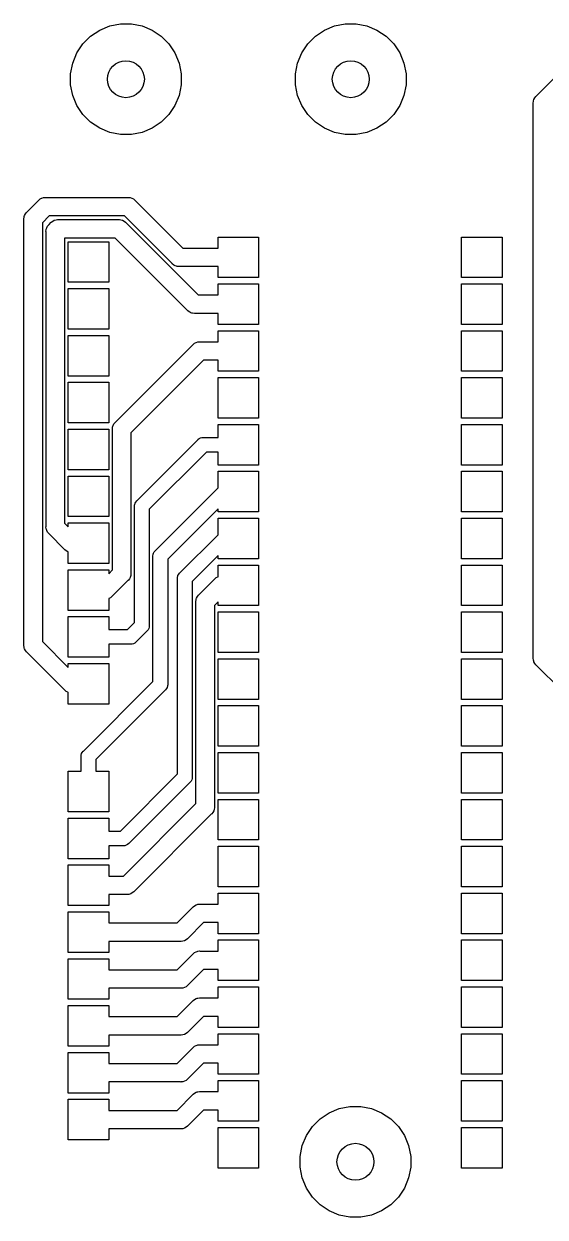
# Model space of a CAD drawing. Extents: x 39.7 to 123.4, y -108.2 to -40.5.
# Drawn here: x 39.7 to 67.9, y -105.9 to -41.2 of the extents above; entities that cross this region are included whole.
import ezdxf

# ---------------------------------------------------------------- set-up
doc = ezdxf.new("R2010")
doc.units = 0
doc.header["$MEASUREMENT"] = 0
doc.layers.add('BLACK', color=7, linetype='CONTINUOUS')

msp = doc.modelspace()

# ---------------------------------------------------------------- linework, layer by layer
at = {"layer": 'BLACK', "linetype": 'CONTINUOUS'}
for p, q in [((43.791, -41.5374), (44.3369, -41.3113)), ((44.3369, -41.3113), (44.9165, -41.196)), ((44.9165, -41.196), (45.5075, -41.196)), ((45.5075, -41.196), (46.0871, -41.3113)), ((46.0871, -41.3113), (46.633, -41.5374)), ((55.983, -41.5374), (56.5289, -41.3113)), ((56.5289, -41.3113), (57.1085, -41.196)), ((57.1085, -41.196), (57.6995, -41.196)), ((57.6995, -41.196), (58.2791, -41.3113)), ((58.2791, -41.3113), (58.825, -41.5374)), ((67.4678, -45.1157), (71.3357, -41.2478)), ((42.8817, -42.2836), (43.2996, -41.8657)), ((43.2996, -41.8657), (43.791, -41.5374)), ((46.633, -41.5374), (47.1244, -41.8657)), ((47.1244, -41.8657), (47.5423, -42.2836)), ((55.0737, -42.2836), (55.4916, -41.8657)), ((55.4916, -41.8657), (55.983, -41.5374)), ((58.825, -41.5374), (59.3164, -41.8657)), ((59.3164, -41.8657), (59.7343, -42.2836)), ((42.5534, -42.775), (42.8817, -42.2836)), ((47.5423, -42.2836), (47.8706, -42.775)), ((54.7454, -42.775), (55.0737, -42.2836)), ((59.7343, -42.2836), (60.0626, -42.775)), ((42.212, -43.9005), (42.3273, -43.3209)), ((42.3273, -43.3209), (42.5534, -42.775)), ((47.8706, -42.775), (48.0967, -43.3209)), ((48.0967, -43.3209), (48.212, -43.9005)), ((54.404, -43.9005), (54.5193, -43.3209)), ((54.5193, -43.3209), (54.7454, -42.775)), ((60.0626, -42.775), (60.2887, -43.3209)), ((60.2887, -43.3209), (60.404, -43.9005)), ((42.212, -44.4915), (42.212, -43.9005)), ((48.212, -43.9005), (48.212, -44.4915)), ((54.404, -44.4915), (54.404, -43.9005)), ((60.404, -43.9005), (60.404, -44.4915)), ((42.3273, -45.0711), (42.212, -44.4915)), ((48.212, -44.4915), (48.0967, -45.0711)), ((54.5193, -45.0711), (54.404, -44.4915)), ((60.404, -44.4915), (60.2887, -45.0711)), ((42.5534, -45.617), (42.3273, -45.0711)), ((48.0967, -45.0711), (47.8706, -45.617)), ((54.7454, -45.617), (54.5193, -45.0711)), ((60.2887, -45.0711), (60.0626, -45.617)), ((67.3398, -45.2943), (67.3863, -45.2075)), ((67.3863, -45.2075), (67.4487, -45.1313)), ((67.4487, -45.1313), (67.4678, -45.1157)), ((42.8817, -46.1084), (42.5534, -45.617)), ((47.8706, -45.617), (47.5423, -46.1084)), ((55.0737, -46.1084), (54.7454, -45.617)), ((60.0626, -45.617), (59.7343, -46.1084)), ((67.3016, -45.4866), (67.3112, -45.3886)), ((67.304, -45.5112), (67.3016, -45.4866)), ((67.304, -75.5574), (67.304, -45.5112)), ((67.3112, -45.3886), (67.3199, -45.36)), ((67.3199, -45.36), (67.3398, -45.2943)), ((43.2996, -46.5263), (42.8817, -46.1084)), ((43.791, -46.8546), (43.2996, -46.5263)), ((47.1244, -46.5263), (46.633, -46.8546)), ((47.5423, -46.1084), (47.1244, -46.5263)), ((55.4916, -46.5263), (55.0737, -46.1084)), ((55.983, -46.8546), (55.4916, -46.5263)), ((59.3164, -46.5263), (58.825, -46.8546)), ((59.7343, -46.1084), (59.3164, -46.5263)), ((44.3369, -47.0807), (43.791, -46.8546)), ((44.9165, -47.196), (44.3369, -47.0807)), ((45.5075, -47.196), (44.9165, -47.196)), ((46.0871, -47.0807), (45.5075, -47.196)), ((46.633, -46.8546), (46.0871, -47.0807)), ((56.5289, -47.0807), (55.983, -46.8546)), ((57.1085, -47.196), (56.5289, -47.0807)), ((57.6995, -47.196), (57.1085, -47.196)), ((58.2791, -47.0807), (57.6995, -47.196)), ((58.825, -46.8546), (58.2791, -47.0807)), ((39.8438, -51.3971), (40.4751, -50.7658)), ((40.4751, -50.7658), (40.4907, -50.7467)), ((40.4907, -50.7467), (40.5669, -50.6842)), ((40.5669, -50.6842), (40.6425, -50.6438)), ((40.6425, -50.6438), (40.6537, -50.6378)), ((40.6537, -50.6378), (40.748, -50.6092)), ((40.6537, -50.6378), (40.6537, -50.6378)), ((40.748, -50.6092), (40.8215, -50.602)), ((40.8215, -50.602), (40.846, -50.5996)), ((40.8215, -50.602), (40.8215, -50.602)), ((40.846, -50.5996), (40.8706, -50.602)), ((40.8706, -50.602), (45.3125, -50.602)), ((45.3125, -50.602), (45.3371, -50.5996)), ((45.3371, -50.5996), (45.4351, -50.6092)), ((45.4351, -50.6092), (45.5293, -50.6378)), ((45.5293, -50.6378), (45.6162, -50.6842)), ((45.6162, -50.6842), (45.6923, -50.7467)), ((45.6923, -50.7467), (45.708, -50.7658)), ((45.708, -50.7658), (48.2902, -53.348)), ((39.6776, -51.768), (39.6872, -51.67)), ((39.6872, -51.67), (39.6959, -51.6414)), ((39.6959, -51.6414), (39.7158, -51.5757)), ((39.7158, -51.5757), (39.7622, -51.4889)), ((39.7622, -51.4889), (39.8247, -51.4127)), ((39.8247, -51.4127), (39.8438, -51.3971)), ((41.0531, -51.602), (40.68, -51.9751)), ((45.13, -51.602), (41.0531, -51.602)), ((47.7121, -54.1842), (45.13, -51.602)), ((39.68, -51.7926), (39.6776, -51.768)), ((39.68, -74.8574), (39.68, -51.7926)), ((40.68, -51.9751), (40.68, -74.6749)), ((40.8776, -52.442), (40.8872, -52.344)), ((40.8872, -52.344), (40.8959, -52.3154)), ((40.8959, -52.3154), (40.9158, -52.2497)), ((40.9158, -52.2497), (40.9623, -52.1629)), ((40.9623, -52.1629), (41.0247, -52.0867)), ((41.0247, -52.0867), (41.0438, -52.0711)), ((41.0438, -52.0711), (41.1491, -51.9658)), ((41.1491, -51.9658), (41.1647, -51.9467)), ((41.1647, -51.9467), (41.2409, -51.8843)), ((41.2409, -51.8843), (41.3277, -51.8378)), ((41.3277, -51.8378), (41.422, -51.8092)), ((41.422, -51.8092), (41.4954, -51.802)), ((41.4954, -51.802), (41.52, -51.7996)), ((41.52, -51.7996), (41.5446, -51.802)), ((41.5446, -51.802), (44.8154, -51.802)), ((44.8154, -51.802), (44.84, -51.7996)), ((44.84, -51.7996), (44.8646, -51.802)), ((44.8646, -51.802), (44.938, -51.8092)), ((44.938, -51.8092), (45.0323, -51.8378)), ((45.0323, -51.8378), (45.1191, -51.8843)), ((45.1191, -51.8843), (45.1953, -51.9467)), ((45.1953, -51.9467), (45.2109, -51.9658)), ((45.2109, -51.9658), (49.1331, -55.888)), ((40.88, -52.4666), (40.8776, -52.442)), ((40.88, -68.4374), (40.88, -52.4666)), ((44.6329, -52.802), (41.88, -52.802)), ((41.88, -52.802), (41.88, -68.2549)), ((42.08, -55.202), (42.08, -53.002)), ((42.08, -53.002), (44.28, -53.002)), ((44.28, -53.002), (44.28, -55.202)), ((48.5551, -56.7242), (44.6329, -52.802)), ((50.208, -53.348), (50.208, -52.748)), ((50.208, -52.748), (52.408, -52.748)), ((52.408, -52.748), (52.408, -54.948)), ((63.416, -54.948), (63.416, -52.748)), ((63.416, -52.748), (65.616, -52.748)), ((65.616, -52.748), (65.616, -54.948)), ((48.2902, -53.348), (50.208, -53.348)), ((47.7278, -54.2033), (47.7121, -54.1842)), ((47.8039, -54.2657), (47.7278, -54.2033)), ((47.8908, -54.3122), (47.8039, -54.2657)), ((47.9565, -54.3321), (47.8908, -54.3122)), ((47.9851, -54.3408), (47.9565, -54.3321)), ((48.0831, -54.3504), (47.9851, -54.3408)), ((48.1076, -54.348), (48.0831, -54.3504)), ((50.208, -54.348), (48.1076, -54.348)), ((50.208, -54.948), (50.208, -54.348)), ((52.408, -54.948), (50.208, -54.948)), ((65.616, -54.948), (63.416, -54.948)), ((44.28, -55.202), (42.08, -55.202)), ((42.08, -57.742), (42.08, -55.542)), ((42.08, -55.542), (44.28, -55.542)), ((44.28, -55.542), (44.28, -57.742)), ((50.208, -55.888), (50.208, -55.288)), ((50.208, -55.288), (52.408, -55.288)), ((52.408, -55.288), (52.408, -57.488)), ((63.416, -57.488), (63.416, -55.288)), ((63.416, -55.288), (65.616, -55.288)), ((65.616, -55.288), (65.616, -57.488)), ((49.1331, -55.888), (50.208, -55.888)), ((48.5707, -56.7433), (48.5551, -56.7242)), ((48.6469, -56.8057), (48.5707, -56.7433)), ((48.7084, -56.8387), (48.6469, -56.8057)), ((48.7265, -56.8483), (48.7084, -56.8387)), ((48.7337, -56.8522), (48.7265, -56.8483)), ((48.7869, -56.8683), (48.7337, -56.8522)), ((48.828, -56.8808), (48.7869, -56.8683)), ((48.926, -56.8904), (48.828, -56.8808)), ((48.9506, -56.888), (48.926, -56.8904)), ((50.208, -56.888), (48.9506, -56.888)), ((50.208, -57.488), (50.208, -56.888)), ((52.408, -57.488), (50.208, -57.488)), ((65.616, -57.488), (63.416, -57.488)), ((44.28, -57.742), (42.08, -57.742)), ((42.08, -60.282), (42.08, -58.082)), ((42.08, -58.082), (44.28, -58.082)), ((44.28, -58.082), (44.28, -60.282)), ((50.208, -58.428), (50.208, -57.828)), ((50.208, -57.828), (52.408, -57.828)), ((52.408, -57.828), (52.408, -60.028)), ((63.416, -60.028), (63.416, -57.828)), ((63.416, -57.828), (65.616, -57.828)), ((65.616, -57.828), (65.616, -60.028)), ((44.6438, -62.7851), (48.8371, -58.5918)), ((48.8371, -58.5918), (48.8527, -58.5727)), ((48.8527, -58.5727), (48.9289, -58.5103)), ((48.9289, -58.5103), (49.0157, -58.4638)), ((49.0157, -58.4638), (49.11, -58.4352)), ((49.11, -58.4352), (49.1834, -58.428)), ((49.1834, -58.428), (49.208, -58.4256)), ((49.208, -58.4256), (49.2326, -58.428)), ((49.2326, -58.428), (50.208, -58.428)), ((49.4151, -59.428), (45.48, -63.3631)), ((50.208, -59.428), (49.4151, -59.428)), ((50.208, -60.028), (50.208, -59.428)), ((52.408, -60.028), (50.208, -60.028)), ((65.616, -60.028), (63.416, -60.028)), ((44.28, -60.282), (42.08, -60.282)), ((42.08, -62.822), (42.08, -60.622)), ((42.08, -60.622), (44.28, -60.622)), ((44.28, -60.622), (44.28, -62.822)), ((50.208, -62.568), (50.208, -60.368)), ((50.208, -60.368), (52.408, -60.368)), ((52.408, -60.368), (52.408, -62.568)), ((63.416, -62.568), (63.416, -60.368)), ((63.416, -60.368), (65.616, -60.368)), ((65.616, -60.368), (65.616, -62.568)), ((52.408, -62.568), (50.208, -62.568)), ((65.616, -62.568), (63.416, -62.568)), ((44.28, -62.822), (42.08, -62.822)), ((42.08, -65.362), (42.08, -63.162)), ((42.08, -63.162), (44.28, -63.162)), ((44.28, -63.162), (44.28, -65.362)), ((44.4776, -63.156), (44.4872, -63.058)), ((44.48, -63.1806), (44.4776, -63.156)), ((44.48, -70.7949), (44.48, -63.1806)), ((44.4872, -63.058), (44.5032, -63.0054)), ((44.5032, -63.0054), (44.5158, -62.9637)), ((44.5158, -62.9637), (44.5623, -62.8769)), ((44.5623, -62.8769), (44.6247, -62.8007)), ((44.6247, -62.8007), (44.6438, -62.7851)), ((45.48, -63.3631), (45.48, -70.9774)), ((50.208, -63.608), (50.208, -62.908)), ((50.208, -62.908), (52.408, -62.908)), ((52.408, -62.908), (52.408, -65.108)), ((63.416, -65.108), (63.416, -62.908)), ((63.416, -62.908), (65.616, -62.908)), ((65.616, -62.908), (65.616, -65.108)), ((45.8111, -67.0393), (49.1113, -63.739)), ((49.1113, -63.739), (49.1238, -63.7238)), ((49.1238, -63.7238), (49.139, -63.7113)), ((49.139, -63.7113), (49.1847, -63.6738)), ((49.139, -63.7113), (49.139, -63.7113)), ((49.1847, -63.6738), (49.2542, -63.6367)), ((49.1847, -63.6738), (49.1847, -63.6738)), ((49.1847, -63.6738), (49.1847, -63.6738)), ((49.2542, -63.6367), (49.3296, -63.6138)), ((49.3296, -63.6138), (49.3884, -63.608)), ((49.3884, -63.608), (49.408, -63.6061)), ((49.3884, -63.608), (49.3884, -63.608)), ((49.408, -63.6061), (49.4276, -63.608)), ((49.4276, -63.608), (50.208, -63.608)), ((49.5737, -64.408), (46.48, -67.5017)), ((50.208, -64.408), (49.5737, -64.408)), ((50.208, -65.108), (50.208, -64.408)), ((52.408, -65.108), (50.208, -65.108)), ((65.616, -65.108), (63.416, -65.108)), ((44.28, -65.362), (42.08, -65.362)), ((42.08, -67.902), (42.08, -65.702)), ((42.08, -65.702), (44.28, -65.702)), ((44.28, -65.702), (44.28, -67.902)), ((50.208, -66.3423), (50.208, -65.448)), ((50.208, -65.448), (52.408, -65.448)), ((52.408, -65.448), (52.408, -67.648)), ((63.416, -67.648), (63.416, -65.448)), ((63.416, -65.448), (65.616, -65.448)), ((65.616, -65.448), (65.616, -67.648)), ((46.8111, -69.7392), (50.208, -66.3423)), ((45.6781, -67.336), (45.6858, -67.2576)), ((45.6858, -67.2576), (45.6887, -67.248)), ((45.6887, -67.248), (45.7087, -67.1822)), ((45.7087, -67.1822), (45.7458, -67.1127)), ((45.7458, -67.1127), (45.7958, -67.0518)), ((45.7958, -67.0518), (45.8111, -67.0393)), ((44.28, -67.902), (42.08, -67.902)), ((45.68, -67.3556), (45.6781, -67.336)), ((45.68, -73.6423), (45.68, -67.3556)), ((46.48, -67.5017), (46.48, -73.7883)), ((50.208, -67.4737), (47.48, -70.2017)), ((50.208, -67.648), (50.208, -67.4737)), ((52.408, -67.648), (50.208, -67.648)), ((65.616, -67.648), (63.416, -67.648)), ((40.8776, -68.462), (40.88, -68.4374)), ((40.8872, -68.56), (40.8776, -68.462)), ((41.88, -68.2549), (42.08, -68.4549)), ((42.08, -68.4549), (42.08, -68.242)), ((42.08, -68.242), (44.28, -68.242)), ((44.28, -68.242), (44.28, -70.442)), ((50.208, -68.8823), (50.208, -67.988)), ((50.208, -67.988), (52.408, -67.988)), ((52.408, -67.988), (52.408, -70.188)), ((63.416, -70.188), (63.416, -67.988)), ((63.416, -67.988), (65.616, -67.988)), ((65.616, -67.988), (65.616, -70.188)), ((40.901, -68.6054), (40.8872, -68.56)), ((40.9158, -68.6543), (40.901, -68.6054)), ((40.9623, -68.7411), (40.9158, -68.6543)), ((41.0247, -68.8173), (40.9623, -68.7411)), ((41.0438, -68.8329), (41.0247, -68.8173)), ((41.8891, -69.6782), (41.0438, -68.8329)), ((48.139, -70.9513), (50.208, -68.8823)), ((41.9047, -69.6973), (41.8891, -69.6782)), ((41.9809, -69.7597), (41.9047, -69.6973)), ((42.0677, -69.8062), (41.9809, -69.7597)), ((42.08, -69.8099), (42.0677, -69.8062)), ((42.08, -70.442), (42.08, -69.8099)), ((46.7087, -69.8822), (46.7458, -69.8127)), ((46.7458, -69.8127), (46.7958, -69.7518)), ((46.7958, -69.7518), (46.8111, -69.7392)), ((44.28, -70.442), (42.08, -70.442)), ((46.6781, -70.036), (46.6858, -69.9576)), ((46.68, -70.0556), (46.6781, -70.036)), ((46.68, -76.8383), (46.68, -70.0556)), ((46.6858, -69.9576), (46.6924, -69.9359)), ((46.6924, -69.9359), (46.7087, -69.8822)), ((47.48, -70.2017), (47.48, -76.9843)), ((50.208, -70.0137), (48.808, -71.4137)), ((50.208, -70.188), (50.208, -70.0137)), ((52.408, -70.188), (50.208, -70.188)), ((65.616, -70.188), (63.416, -70.188)), ((42.08, -72.982), (42.08, -70.782)), ((42.08, -70.782), (44.28, -70.782)), ((44.28, -70.782), (44.28, -70.9949)), ((44.28, -70.9949), (44.48, -70.7949)), ((45.4728, -71.1), (45.4442, -71.1943)), ((45.48, -71.0266), (45.4728, -71.1)), ((45.48, -70.9774), (45.4824, -71.002)), ((45.4824, -71.002), (45.48, -71.0266)), ((48.0138, -71.1696), (48.0271, -71.1256)), ((48.0271, -71.1256), (48.0366, -71.0942)), ((48.0366, -71.0942), (48.0738, -71.0247)), ((48.0738, -71.0247), (48.1238, -70.9638)), ((48.1238, -70.9638), (48.139, -70.9513)), ((50.208, -71.1601), (50.208, -70.528)), ((50.208, -70.528), (52.408, -70.528)), ((52.408, -70.528), (52.408, -72.728)), ((63.416, -72.728), (63.416, -70.528)), ((63.416, -70.528), (65.616, -70.528)), ((65.616, -70.528), (65.616, -72.728)), ((45.3162, -71.3729), (44.4709, -72.2182)), ((45.3353, -71.3573), (45.3162, -71.3729)), ((45.3977, -71.2811), (45.3353, -71.3573)), ((45.4442, -71.1943), (45.3977, -71.2811)), ((48.0061, -71.248), (48.0138, -71.1696)), ((48.008, -71.2677), (48.0061, -71.248)), ((48.008, -81.8503), (48.008, -71.2677)), ((48.808, -71.4137), (48.808, -81.9964)), ((49.1718, -72.1371), (50.0171, -71.2918)), ((50.0171, -71.2918), (50.0327, -71.2727)), ((50.0327, -71.2727), (50.1089, -71.2103)), ((50.1089, -71.2103), (50.1957, -71.1638)), ((50.1957, -71.1638), (50.208, -71.1601)), ((44.2923, -72.3462), (44.28, -72.3499)), ((44.28, -72.3499), (44.28, -72.982)), ((44.3791, -72.2997), (44.2923, -72.3462)), ((44.4553, -72.2373), (44.3791, -72.2997)), ((44.4709, -72.2182), (44.4553, -72.2373)), ((49.0056, -72.508), (49.0152, -72.41)), ((49.0152, -72.41), (49.0289, -72.3649)), ((49.0289, -72.3649), (49.0438, -72.3157)), ((49.0438, -72.3157), (49.0903, -72.2289)), ((49.0903, -72.2289), (49.1527, -72.1527)), ((49.1527, -72.1527), (49.1718, -72.1371)), ((44.28, -72.982), (42.08, -72.982)), ((49.008, -72.5326), (49.0056, -72.508)), ((49.008, -83.4489), (49.008, -72.5326)), ((50.208, -72.5151), (50.008, -72.7151)), ((50.008, -72.7151), (50.008, -83.6314)), ((50.208, -72.728), (50.208, -72.5151)), ((52.408, -72.728), (50.208, -72.728)), ((50.208, -75.268), (50.208, -73.068)), ((50.208, -73.068), (52.408, -73.068)), ((52.408, -73.068), (52.408, -75.268)), ((65.616, -72.728), (63.416, -72.728)), ((63.416, -75.268), (63.416, -73.068)), ((63.416, -73.068), (65.616, -73.068)), ((65.616, -73.068), (65.616, -75.268)), ((42.08, -75.522), (42.08, -73.322)), ((42.08, -73.322), (44.28, -73.322)), ((44.28, -73.322), (44.28, -74.022)), ((45.3003, -74.022), (45.68, -73.6423)), ((44.28, -74.022), (45.3003, -74.022)), ((46.349, -74.1047), (45.7627, -74.6909)), ((46.3642, -74.0922), (46.349, -74.1047)), ((46.4142, -74.0313), (46.3642, -74.0922)), ((46.4514, -73.9618), (46.4142, -74.0313)), ((46.4742, -73.8864), (46.4514, -73.9618)), ((46.48, -73.8276), (46.4742, -73.8864)), ((46.48, -73.7883), (46.4819, -73.808)), ((46.4819, -73.808), (46.48, -73.8276)), ((39.6776, -74.882), (39.68, -74.8574)), ((39.6872, -74.98), (39.6776, -74.882)), ((39.7018, -75.028), (39.6872, -74.98)), ((40.68, -74.6749), (42.08, -76.0749)), ((45.4464, -74.822), (44.28, -74.822)), ((44.28, -74.822), (44.28, -75.522)), ((45.466, -74.8239), (45.4464, -74.822)), ((45.4856, -74.822), (45.466, -74.8239)), ((45.5444, -74.8162), (45.4856, -74.822)), ((45.4856, -74.822), (45.4856, -74.822)), ((45.6198, -74.7933), (45.5444, -74.8162)), ((45.6893, -74.7562), (45.6198, -74.7933)), ((45.7502, -74.7062), (45.6893, -74.7562)), ((45.7627, -74.6909), (45.7502, -74.7062)), ((39.7158, -75.0743), (39.7018, -75.028)), ((39.7622, -75.1611), (39.7158, -75.0743)), ((39.8247, -75.2373), (39.7622, -75.1611)), ((39.8438, -75.2529), (39.8247, -75.2373)), ((41.8891, -77.2982), (39.8438, -75.2529)), ((44.28, -75.522), (42.08, -75.522)), ((52.408, -75.268), (50.208, -75.268)), ((50.208, -77.808), (50.208, -75.608)), ((50.208, -75.608), (52.408, -75.608)), ((52.408, -75.608), (52.408, -77.808)), ((65.616, -75.268), (63.416, -75.268)), ((63.416, -77.808), (63.416, -75.608)), ((63.416, -75.608), (65.616, -75.608)), ((65.616, -75.608), (65.616, -77.808)), ((67.3016, -75.582), (67.304, -75.5574)), ((67.3112, -75.68), (67.3016, -75.582)), ((42.08, -76.0749), (42.08, -75.862)), ((42.08, -75.862), (44.28, -75.862)), ((44.28, -75.862), (44.28, -78.062)), ((67.3282, -75.7358), (67.3112, -75.68)), ((67.3398, -75.7743), (67.3282, -75.7358)), ((67.3863, -75.8611), (67.3398, -75.7743)), ((67.4487, -75.9373), (67.3863, -75.8611)), ((67.4678, -75.9529), (67.4487, -75.9373)), ((68.8131, -77.2982), (67.4678, -75.9529)), ((42.9111, -80.6073), (46.68, -76.8383)), ((41.9047, -77.3173), (41.8891, -77.2982)), ((41.9809, -77.3797), (41.9047, -77.3173)), ((42.0677, -77.4262), (41.9809, -77.3797)), ((42.08, -77.4299), (42.0677, -77.4262)), ((42.08, -78.062), (42.08, -77.4299)), ((47.349, -77.3007), (43.58, -81.0697)), ((47.3642, -77.2882), (47.349, -77.3007)), ((47.4142, -77.2273), (47.3642, -77.2882)), ((47.4514, -77.1578), (47.4142, -77.2273)), ((47.4742, -77.0824), (47.4514, -77.1578)), ((47.48, -77.0236), (47.4742, -77.0824)), ((47.48, -76.9843), (47.482, -77.004)), ((47.482, -77.004), (47.48, -77.0236)), ((44.28, -78.062), (42.08, -78.062)), ((52.408, -77.808), (50.208, -77.808)), ((50.208, -80.348), (50.208, -78.148)), ((50.208, -78.148), (52.408, -78.148)), ((52.408, -78.148), (52.408, -80.348)), ((65.616, -77.808), (63.416, -77.808)), ((63.416, -80.348), (63.416, -78.148)), ((63.416, -78.148), (65.616, -78.148)), ((65.616, -78.148), (65.616, -80.348)), ((42.7781, -80.904), (42.7858, -80.8256)), ((42.7858, -80.8256), (42.8087, -80.7502)), ((42.7858, -80.8256), (42.7858, -80.8256)), ((42.8087, -80.7502), (42.8458, -80.6807)), ((42.8458, -80.6807), (42.8958, -80.6198)), ((42.8958, -80.6198), (42.9111, -80.6073)), ((52.408, -80.348), (50.208, -80.348)), ((50.208, -82.888), (50.208, -80.688)), ((50.208, -80.688), (52.408, -80.688)), ((52.408, -80.688), (52.408, -82.888)), ((65.616, -80.348), (63.416, -80.348)), ((63.416, -82.888), (63.416, -80.688)), ((63.416, -80.688), (65.616, -80.688)), ((65.616, -80.688), (65.616, -82.888)), ((42.78, -80.9236), (42.7781, -80.904)), ((42.78, -81.704), (42.78, -80.9236)), ((43.58, -81.0697), (43.58, -81.704)), ((42.08, -83.904), (42.08, -81.704)), ((42.08, -81.704), (42.78, -81.704)), ((43.58, -81.704), (44.28, -81.704)), ((44.28, -81.704), (44.28, -83.904)), ((44.9143, -84.944), (48.008, -81.8503)), ((48.8022, -82.0944), (48.7793, -82.1698)), ((48.808, -82.0357), (48.8022, -82.0944)), ((48.808, -81.9964), (48.8099, -82.016)), ((48.8099, -82.016), (48.808, -82.0356)), ((48.808, -82.0356), (48.808, -82.0357)), ((48.6769, -82.3127), (45.3767, -85.6129)), ((48.6922, -82.3002), (48.6769, -82.3127)), ((48.7422, -82.2393), (48.6922, -82.3002)), ((48.7793, -82.1698), (48.7422, -82.2393)), ((52.408, -82.888), (50.208, -82.888)), ((50.208, -85.428), (50.208, -83.228)), ((50.208, -83.228), (52.408, -83.228)), ((52.408, -83.228), (52.408, -85.428)), ((65.616, -82.888), (63.416, -82.888)), ((63.416, -85.428), (63.416, -83.228)), ((63.416, -83.228), (65.616, -83.228)), ((65.616, -83.228), (65.616, -85.428)), ((44.28, -83.904), (42.08, -83.904)), ((45.0729, -87.384), (49.008, -83.4489)), ((49.8442, -84.0269), (45.6509, -88.2202)), ((49.8633, -84.0113), (49.8442, -84.0269)), ((49.9257, -83.9351), (49.8633, -84.0113)), ((49.9722, -83.8483), (49.9257, -83.9351)), ((50.0008, -83.754), (49.9722, -83.8483)), ((50.008, -83.6806), (50.0008, -83.754)), ((50.008, -83.6314), (50.0104, -83.656)), ((50.0104, -83.656), (50.008, -83.6806)), ((42.08, -86.444), (42.08, -84.244)), ((42.08, -84.244), (44.28, -84.244)), ((44.28, -84.244), (44.28, -84.944)), ((44.28, -84.944), (44.9143, -84.944)), ((45.0604, -85.744), (44.28, -85.744)), ((44.28, -85.744), (44.28, -86.444)), ((45.08, -85.7459), (45.0604, -85.744)), ((45.0996, -85.744), (45.08, -85.7459)), ((45.1584, -85.7382), (45.0996, -85.744)), ((45.0996, -85.744), (45.0996, -85.744)), ((45.2338, -85.7153), (45.1584, -85.7382)), ((45.3033, -85.6782), (45.2338, -85.7153)), ((45.3642, -85.6282), (45.3033, -85.6782)), ((45.3767, -85.6129), (45.3642, -85.6282)), ((52.408, -85.428), (50.208, -85.428)), ((50.208, -87.968), (50.208, -85.768)), ((50.208, -85.768), (52.408, -85.768)), ((52.408, -85.768), (52.408, -87.968)), ((65.616, -85.428), (63.416, -85.428)), ((63.416, -87.968), (63.416, -85.768)), ((63.416, -85.768), (65.616, -85.768)), ((65.616, -85.768), (65.616, -87.968)), ((44.28, -86.444), (42.08, -86.444)), ((42.08, -88.984), (42.08, -86.784)), ((42.08, -86.784), (44.28, -86.784)), ((44.28, -86.784), (44.28, -87.384)), ((44.28, -87.384), (45.0729, -87.384)), ((45.2554, -88.384), (44.28, -88.384)), ((44.28, -88.384), (44.28, -88.984)), ((45.28, -88.3864), (45.2554, -88.384)), ((45.3046, -88.384), (45.28, -88.3864)), ((45.322, -88.3823), (45.3046, -88.384)), ((45.378, -88.3768), (45.322, -88.3823)), ((45.4723, -88.3482), (45.378, -88.3768)), ((45.5591, -88.3017), (45.4723, -88.3482)), ((45.6353, -88.2393), (45.5591, -88.3017)), ((45.6509, -88.2202), (45.6353, -88.2393)), ((52.408, -87.968), (50.208, -87.968)), ((50.208, -88.908), (50.208, -88.308)), ((50.208, -88.308), (52.408, -88.308)), ((52.408, -88.308), (52.408, -90.508)), ((65.616, -87.968), (63.416, -87.968)), ((63.416, -90.508), (63.416, -88.308)), ((63.416, -88.308), (65.616, -88.308)), ((65.616, -88.308), (65.616, -90.508)), ((44.28, -88.984), (42.08, -88.984)), ((47.9849, -89.924), (48.8371, -89.0718)), ((48.8371, -89.0718), (48.8527, -89.0527)), ((48.8527, -89.0527), (48.9289, -88.9903)), ((48.9289, -88.9903), (49.0157, -88.9438)), ((49.0157, -88.9438), (49.0814, -88.9239)), ((49.0814, -88.9239), (49.11, -88.9152)), ((49.11, -88.9152), (49.208, -88.9056)), ((49.208, -88.9056), (49.2326, -88.908)), ((49.2326, -88.908), (50.208, -88.908)), ((42.08, -91.524), (42.08, -89.324)), ((42.08, -89.324), (44.28, -89.324)), ((44.28, -89.324), (44.28, -89.924)), ((44.28, -89.924), (47.9849, -89.924)), ((49.4151, -89.908), (48.5629, -90.7602)), ((50.208, -89.908), (49.4151, -89.908)), ((50.208, -90.508), (50.208, -89.908)), ((52.408, -90.508), (50.208, -90.508)), ((65.616, -90.508), (63.416, -90.508)), ((48.1674, -90.924), (44.28, -90.924)), ((44.28, -90.924), (44.28, -91.524)), ((48.192, -90.9264), (48.1674, -90.924)), ((48.2166, -90.924), (48.192, -90.9264)), ((48.29, -90.9168), (48.2166, -90.924)), ((48.3843, -90.8882), (48.29, -90.9168)), ((48.4711, -90.8417), (48.3843, -90.8882)), ((48.5473, -90.7793), (48.4711, -90.8417)), ((48.5629, -90.7602), (48.5473, -90.7793)), ((50.208, -91.448), (50.208, -90.848)), ((50.208, -90.848), (52.408, -90.848)), ((52.408, -90.848), (52.408, -93.048)), ((63.416, -93.048), (63.416, -90.848)), ((63.416, -90.848), (65.616, -90.848)), ((65.616, -90.848), (65.616, -93.048)), ((44.28, -91.524), (42.08, -91.524)), ((47.9849, -92.464), (48.8371, -91.6118)), ((48.8371, -91.6118), (48.8527, -91.5927)), ((48.8527, -91.5927), (48.9289, -91.5303)), ((48.9289, -91.5303), (49.0157, -91.4838)), ((49.0157, -91.4838), (49.0814, -91.4639)), ((49.0814, -91.4639), (49.11, -91.4552)), ((49.11, -91.4552), (49.208, -91.4456)), ((49.208, -91.4456), (49.2326, -91.448)), ((49.2326, -91.448), (50.208, -91.448)), ((42.08, -94.064), (42.08, -91.864)), ((42.08, -91.864), (44.28, -91.864)), ((44.28, -91.864), (44.28, -92.464)), ((44.28, -92.464), (47.9849, -92.464)), ((49.4151, -92.448), (48.5629, -93.3002)), ((50.208, -92.448), (49.4151, -92.448)), ((50.208, -93.048), (50.208, -92.448)), ((52.408, -93.048), (50.208, -93.048)), ((65.616, -93.048), (63.416, -93.048)), ((48.1674, -93.464), (44.28, -93.464)), ((44.28, -93.464), (44.28, -94.064)), ((48.192, -93.4664), (48.1674, -93.464)), ((48.2166, -93.464), (48.192, -93.4664)), ((48.29, -93.4568), (48.2166, -93.464)), ((48.3843, -93.4282), (48.29, -93.4568)), ((48.4711, -93.3817), (48.3843, -93.4282)), ((48.5473, -93.3193), (48.4711, -93.3817)), ((48.5629, -93.3002), (48.5473, -93.3193)), ((50.208, -93.988), (50.208, -93.388)), ((50.208, -93.388), (52.408, -93.388)), ((52.408, -93.388), (52.408, -95.588)), ((63.416, -95.588), (63.416, -93.388)), ((63.416, -93.388), (65.616, -93.388)), ((65.616, -93.388), (65.616, -95.588)), ((44.28, -94.064), (42.08, -94.064)), ((42.08, -96.604), (42.08, -94.404)), ((42.08, -94.404), (44.28, -94.404)), ((44.28, -94.404), (44.28, -95.004)), ((47.9849, -95.004), (48.8371, -94.1518)), ((48.8371, -94.1518), (48.8527, -94.1327)), ((48.8527, -94.1327), (48.9289, -94.0703)), ((48.9289, -94.0703), (49.0157, -94.0238)), ((49.0157, -94.0238), (49.0814, -94.0039)), ((49.0814, -94.0039), (49.11, -93.9952)), ((49.11, -93.9952), (49.208, -93.9856)), ((49.208, -93.9856), (49.2326, -93.988)), ((49.2326, -93.988), (50.208, -93.988)), ((44.28, -95.004), (47.9849, -95.004)), ((49.4151, -94.988), (48.5629, -95.8402)), ((50.208, -94.988), (49.4151, -94.988)), ((50.208, -95.588), (50.208, -94.988)), ((52.408, -95.588), (50.208, -95.588)), ((65.616, -95.588), (63.416, -95.588)), ((48.1674, -96.004), (44.28, -96.004)), ((44.28, -96.004), (44.28, -96.604)), ((48.192, -96.0064), (48.1674, -96.004)), ((48.2166, -96.004), (48.192, -96.0064)), ((48.29, -95.9968), (48.2166, -96.004)), ((48.3843, -95.9682), (48.29, -95.9968)), ((48.4711, -95.9217), (48.3843, -95.9682)), ((48.5473, -95.8593), (48.4711, -95.9217)), ((48.5629, -95.8402), (48.5473, -95.8593)), ((50.208, -96.528), (50.208, -95.928)), ((50.208, -95.928), (52.408, -95.928)), ((52.408, -95.928), (52.408, -98.128)), ((63.416, -98.128), (63.416, -95.928)), ((63.416, -95.928), (65.616, -95.928)), ((65.616, -95.928), (65.616, -98.128)), ((44.28, -96.604), (42.08, -96.604)), ((42.08, -99.144), (42.08, -96.944)), ((42.08, -96.944), (44.28, -96.944)), ((44.28, -96.944), (44.28, -97.544)), ((47.9849, -97.544), (48.8371, -96.6918)), ((48.8371, -96.6918), (48.8527, -96.6727)), ((48.8527, -96.6727), (48.9289, -96.6103)), ((48.9289, -96.6103), (49.0157, -96.5638)), ((49.0157, -96.5638), (49.0814, -96.5439)), ((49.0814, -96.5439), (49.11, -96.5352)), ((49.11, -96.5352), (49.208, -96.5256)), ((49.208, -96.5256), (49.2326, -96.528)), ((49.2326, -96.528), (50.208, -96.528)), ((44.28, -97.544), (47.9849, -97.544)), ((49.4151, -97.528), (48.5629, -98.3802)), ((50.208, -97.528), (49.4151, -97.528)), ((50.208, -98.128), (50.208, -97.528)), ((52.408, -98.128), (50.208, -98.128)), ((65.616, -98.128), (63.416, -98.128)), ((48.1674, -98.544), (44.28, -98.544)), ((44.28, -98.544), (44.28, -99.144)), ((48.192, -98.5464), (48.1674, -98.544)), ((48.2166, -98.544), (48.192, -98.5464)), ((48.29, -98.5368), (48.2166, -98.544)), ((48.3843, -98.5082), (48.29, -98.5368)), ((48.4711, -98.4617), (48.3843, -98.5082)), ((48.5473, -98.3993), (48.4711, -98.4617)), ((48.5629, -98.3802), (48.5473, -98.3993)), ((50.208, -99.068), (50.208, -98.468)), ((50.208, -98.468), (52.408, -98.468)), ((52.408, -98.468), (52.408, -100.668)), ((63.416, -100.668), (63.416, -98.468)), ((63.416, -98.468), (65.616, -98.468)), ((65.616, -98.468), (65.616, -100.668)), ((44.28, -99.144), (42.08, -99.144)), ((42.08, -101.684), (42.08, -99.484)), ((42.08, -99.484), (44.28, -99.484)), ((44.28, -99.484), (44.28, -100.084)), ((47.9849, -100.084), (48.8371, -99.2318)), ((48.8371, -99.2318), (48.8527, -99.2127)), ((48.8527, -99.2127), (48.9289, -99.1503)), ((48.9289, -99.1503), (49.0157, -99.1038)), ((49.0157, -99.1038), (49.0814, -99.0839)), ((49.0814, -99.0839), (49.11, -99.0752)), ((49.11, -99.0752), (49.208, -99.0656)), ((49.208, -99.0656), (49.2326, -99.068)), ((49.2326, -99.068), (50.208, -99.068)), ((44.28, -100.084), (47.9849, -100.084)), ((49.4151, -100.068), (48.5629, -100.92)), ((50.208, -100.068), (49.4151, -100.068)), ((50.208, -100.668), (50.208, -100.068)), ((55.7456, -100.54), (56.237, -100.211)), ((56.237, -100.211), (56.7829, -99.9853)), ((56.7829, -99.9853), (57.3625, -99.87)), ((57.3625, -99.87), (57.9535, -99.87)), ((57.9535, -99.87), (58.5331, -99.9853)), ((58.5331, -99.9853), (59.079, -100.211)), ((59.079, -100.211), (59.5704, -100.54)), ((52.408, -100.668), (50.208, -100.668)), ((55.3277, -100.958), (55.7456, -100.54)), ((59.5704, -100.54), (59.9883, -100.958)), ((65.616, -100.668), (63.416, -100.668)), ((48.1674, -101.084), (44.28, -101.084)), ((44.28, -101.084), (44.28, -101.684)), ((48.192, -101.086), (48.1674, -101.084)), ((48.2166, -101.084), (48.192, -101.086)), ((48.29, -101.077), (48.2166, -101.084)), ((48.3843, -101.048), (48.29, -101.077)), ((48.4711, -101.002), (48.3843, -101.048)), ((48.5473, -100.939), (48.4711, -101.002)), ((48.5629, -100.92), (48.5473, -100.939)), ((50.208, -103.208), (50.208, -101.008)), ((50.208, -101.008), (52.408, -101.008)), ((52.408, -101.008), (52.408, -103.208)), ((54.7733, -101.995), (54.9994, -101.449)), ((54.9994, -101.449), (55.3277, -100.958)), ((59.9883, -100.958), (60.3166, -101.449)), ((60.3166, -101.449), (60.5427, -101.995)), ((63.416, -103.208), (63.416, -101.008)), ((63.416, -101.008), (65.616, -101.008)), ((65.616, -101.008), (65.616, -103.208)), ((44.28, -101.684), (42.08, -101.684)), ((54.658, -102.575), (54.7733, -101.995)), ((60.5427, -101.995), (60.658, -102.575)), ((54.658, -103.165), (54.658, -102.575)), ((60.658, -102.575), (60.658, -103.165)), ((52.408, -103.208), (50.208, -103.208)), ((54.7733, -103.745), (54.658, -103.165)), ((60.658, -103.165), (60.5427, -103.745)), ((65.616, -103.208), (63.416, -103.208)), ((54.9994, -104.291), (54.7733, -103.745)), ((60.5427, -103.745), (60.3166, -104.291)), ((55.3277, -104.782), (54.9994, -104.291)), ((60.3166, -104.291), (59.9883, -104.782)), ((55.7456, -105.2), (55.3277, -104.782)), ((56.237, -105.529), (55.7456, -105.2)), ((59.5704, -105.2), (59.079, -105.529)), ((59.9883, -104.782), (59.5704, -105.2)), ((56.7829, -105.755), (56.237, -105.529)), ((57.3625, -105.87), (56.7829, -105.755)), ((57.9535, -105.87), (57.3625, -105.87)), ((58.5331, -105.755), (57.9535, -105.87)), ((59.079, -105.529), (58.5331, -105.755))]:
    msp.add_line(p, q, dxfattribs=at)
at = {"layer": 'BLACK'}
for centre in [(45.212, -44.196), (57.404, -44.196), (57.658, -102.87)]:
    msp.add_circle(centre, 1, dxfattribs=at)

doc.saveas('drawing.dxf')
